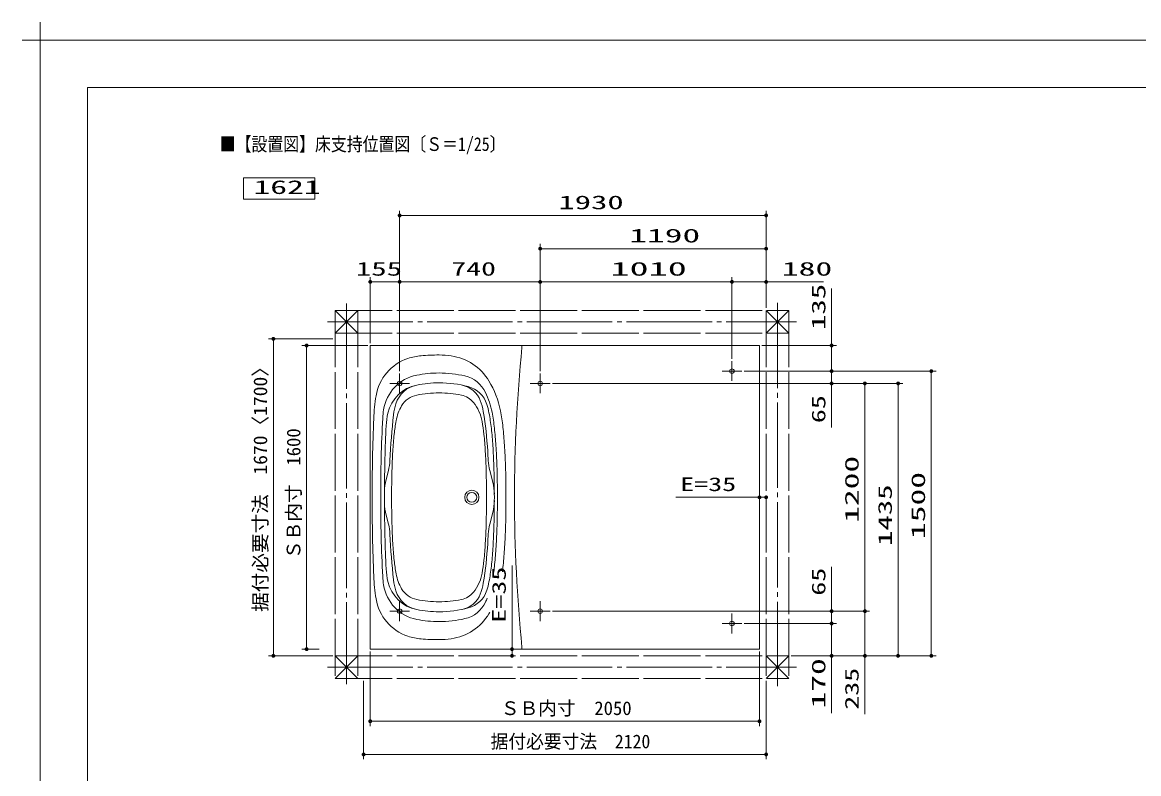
# Model space of a CAD drawing. Units: millimetres on the paper, scale 1:25. Extents: x -305 to 305, y -152 to 152.
# Drawn here: x -304.8 to -69.6, y -6.1 to 152.3 of the extents above; entities that cross this region are included whole.
import ezdxf
from ezdxf.enums import TextEntityAlignment as Align

# ---------------------------------------------------------------- set-up
doc = ezdxf.new("R2010")
doc.units = ezdxf.units.MM
doc.linetypes.add('LONG_CHAIN', pattern=[21, 18, -1, 1, -1])
doc.linetypes.add('LONG_DASHED2', pattern=[13, 12, -1])
doc.layers.add('0-0_PV', color=7, linetype='Continuous')
for name, color, linetype, lineweight in [('0-1_RV', 7, 'Continuous', 9), ('0-2_0', 7, 'Continuous', 9), ('0-3_1図面枠', 7, 'Continuous', 9), ('0-4_図面枠', 3, 'Continuous', 9), ('0-5_DEFPOINTS', 7, 'Continuous', 9)]:
    doc.layers.add(name, color=color, linetype=linetype, lineweight=lineweight)
doc.styles.add('ＭＳ ゴシック', font='')
doc.styles.get('ＭＳ ゴシック').set_extended_font_data('MS Gothic')

# ---------------------------------------------------------------- blocks, each defined once
blk = doc.blocks.new('_DOTSMALL')
at = {"layer": '0-2_0'}
for p, q in [((0.0746, 0.1), (-0.0746, 0.1)), ((0.1223, -0.0248), (-0.1223, -0.0248))]:
    blk.add_line(p, q, dxfattribs=at)
for points in [[(0.125, 0), (0.124, 0.0157), (0.1211, 0.0311), (0.1162, 0.046), (0.1095, 0.0602), (0.1011, 0.0735), (0.0911, 0.0856), (0.0797, 0.0963), (0.067, 0.1055), (0.0532, 0.1131), (0.0386, 0.1189), (0.0234, 0.1228), (0.0078, 0.1248), (-0.0078, 0.1248), (-0.0234, 0.1228), (-0.0386, 0.1189), (-0.0532, 0.1131), (-0.067, 0.1055), (-0.0797, 0.0963), (-0.0911, 0.0856), (-0.1011, 0.0735), (-0.1095, 0.0602), (-0.1162, 0.046), (-0.1211, 0.0311), (-0.124, 0.0157), (-0.125, 0), (0, 0)], [(-0.125, 0), (-0.124, -0.0157), (-0.1211, -0.0311), (-0.1162, -0.046), (-0.1095, -0.0602), (-0.1011, -0.0735), (-0.0911, -0.0856), (-0.0797, -0.0963), (-0.067, -0.1055), (-0.0532, -0.1131), (-0.0386, -0.1189), (-0.0234, -0.1228), (-0.0078, -0.1248), (0.0078, -0.1248), (0.0234, -0.1228), (0.0386, -0.1189), (0.0532, -0.1131), (0.067, -0.1055), (0.0797, -0.0963), (0.0911, -0.0856), (0.1011, -0.0735), (0.1095, -0.0602), (0.1162, -0.046), (0.1211, -0.0311), (0.124, -0.0157), (0.125, 0), (0, 0)]]:
    blk.add_lwpolyline(points, close=True, dxfattribs=at)
blk = doc.blocks.new('グループ-6')
at = {"layer": '0-3_1図面枠'}
for p, q in [((-4200, 2895), (-4200, 3045)), ((-4275, 2970), (-4125, 2970))]:
    blk.add_line(p, q, dxfattribs=at)

msp = doc.modelspace()

# ---------------------------------------------------------------- linework, layer by layer
at = {"layer": '0-1_RV'}
for p, q in [((-258.175, 119.509), (-258.175, 115.013)), ((-258.175, 119.509), (-243.175, 119.509)), ((-243.175, 119.509), (-243.175, 115.013)), ((-258.175, 115.013), (-243.175, 115.013)), ((-225.278, 78.726), (-225.278, 112.546)), ((-225.278, 111.546), (-148.078, 111.546)), ((-148.078, 92.046), (-148.078, 112.546)), ((-195.678, 78.726), (-195.678, 105.546)), ((-195.678, 104.546), (-148.078, 104.546)), ((-148.078, 92.046), (-148.078, 105.546)), ((-231.478, 84.646), (-231.478, 98.546)), ((-231.478, 97.546), (-225.278, 97.546)), ((-225.278, 78.726), (-225.278, 98.546)), ((-225.278, 97.546), (-195.678, 97.546)), ((-195.678, 78.726), (-195.678, 98.546)), ((-195.678, 97.546), (-155.278, 97.546)), ((-155.278, 81.326), (-155.278, 98.546)), ((-155.278, 97.546), (-148.078, 97.546)), ((-150.398, 97.546), (-152.718, 97.546)), ((-148.078, 92.046), (-148.078, 98.546)), ((-148.078, 97.546), (-135.958, 97.546)), ((-134.278, 84.146), (-134.278, 96.166)), ((-239.378, 85.546), (-252.878, 85.546)), ((-251.878, 18.746), (-251.878, 85.546)), ((-231.978, 84.146), (-245.878, 84.146)), ((-244.878, 20.146), (-244.878, 84.146)), ((-231.478, 84.146), (-149.478, 84.146)), ((-231.478, 84.146), (-231.478, 20.146)), ((-199.518, 84.146), (-199.518, 83.744)), ((-149.478, 84.146), (-149.478, 20.146)), ((-148.978, 84.146), (-133.278, 84.146)), ((-134.278, 84.146), (-134.278, 78.746)), ((-134.278, 81.826), (-134.278, 79.506)), ((-134.278, 78.466), (-134.278, 80.786)), ((-152.698, 78.746), (-133.278, 78.746)), ((-152.698, 78.746), (-112.278, 78.746)), ((-134.278, 78.746), (-134.278, 76.146)), ((-113.278, 78.746), (-113.278, 18.746)), ((-193.098, 76.146), (-126.278, 76.146)), ((-193.098, 76.146), (-119.278, 76.146)), ((-134.278, 76.146), (-134.278, 66.826)), ((-127.278, 76.146), (-127.278, 28.146)), ((-120.278, 76.146), (-120.278, 18.746)), ((-227.646, 57.777), (-228.145, 55.886)), ((-206.309, 57.777), (-205.663, 55.327)), ((-205.812, 55.892), (-205.808, 55.877)), ((-149.478, 52.146), (-167.118, 52.146)), ((-149.478, 52.146), (-148.078, 52.146)), ((-227.645, 46.488), (-228.145, 48.383)), ((-206.309, 46.514), (-205.663, 48.964)), ((-201.609, 20.146), (-201.609, 37.786)), ((-134.278, 28.146), (-134.278, 37.466)), ((-193.098, 28.146), (-133.278, 28.146)), ((-193.098, 28.146), (-126.278, 28.146)), ((-134.278, 28.146), (-134.278, 25.546)), ((-127.278, 28.146), (-127.278, 18.746)), ((-152.698, 25.546), (-133.278, 25.546)), ((-134.278, 25.826), (-134.278, 23.506)), ((-134.278, 25.546), (-134.278, 18.746)), ((-134.278, 21.066), (-134.278, 23.386)), ((-127.278, 21.066), (-127.278, 23.386)), ((-242.257, 20.146), (-245.878, 20.146)), ((-231.478, 20.146), (-149.478, 20.146)), ((-231.478, 19.646), (-231.478, 3.946)), ((-201.609, 18.746), (-201.609, 20.146)), ((-199.518, 20.146), (-199.518, 20.547)), ((-149.478, 19.646), (-149.478, 3.946)), ((-239.378, 18.746), (-252.878, 18.746)), ((-142.778, 18.746), (-133.278, 18.746)), ((-142.778, 18.746), (-126.278, 18.746)), ((-142.778, 18.746), (-119.278, 18.746)), ((-142.778, 18.746), (-112.278, 18.746)), ((-134.278, 18.746), (-134.278, 6.626)), ((-127.278, 18.746), (-127.278, 6.426)), ((-232.878, 13.446), (-232.878, -3.054)), ((-148.078, 13.446), (-148.078, -3.054)), ((-149.478, 4.946), (-231.478, 4.946)), ((-148.078, -2.054), (-232.878, -2.054))]:
    msp.add_line(p, q, dxfattribs=at)
at = {"layer": '0-1_RV', "linetype": 'LONG_CHAIN'}
for p, q in [((-236.478, 93.019), (-236.478, 12.795)), ((-145.678, 93.146), (-145.678, 12.346)), ((-240.478, 89.146), (-141.678, 89.146)), ((-155.278, 80.826), (-155.278, 76.666)), ((-225.278, 78.226), (-225.278, 74.066)), ((-195.678, 78.226), (-195.678, 74.066)), ((-157.358, 78.746), (-153.198, 78.746)), ((-227.358, 76.146), (-223.198, 76.146)), ((-197.758, 76.146), (-193.598, 76.146)), ((-225.278, 30.226), (-225.278, 26.066)), ((-195.678, 30.226), (-195.678, 26.066)), ((-227.358, 28.146), (-223.198, 28.146)), ((-197.758, 28.146), (-193.598, 28.146)), ((-155.278, 27.626), (-155.278, 23.466)), ((-157.358, 25.546), (-153.198, 25.546)), ((-240.478, 16.346), (-141.678, 16.346))]:
    msp.add_line(p, q, dxfattribs=at)
at = {"layer": '0-1_RV', "linetype": 'LONG_DASHED2'}
for p, q in [((-238.878, 91.546), (-143.278, 91.546)), ((-238.878, 91.546), (-238.878, 13.946)), ((-234.078, 86.746), (-238.878, 91.546)), ((-238.878, 86.746), (-234.078, 91.546)), ((-234.078, 91.546), (-234.078, 13.946)), ((-148.078, 91.546), (-148.078, 13.946)), ((-148.078, 86.746), (-143.278, 91.546)), ((-148.078, 91.546), (-143.278, 86.746)), ((-143.278, 91.546), (-143.278, 13.946)), ((-238.878, 86.746), (-143.278, 86.746)), ((-238.878, 18.746), (-143.278, 18.746)), ((-238.878, 18.746), (-234.078, 13.946)), ((-234.078, 18.746), (-238.878, 13.946)), ((-148.078, 18.746), (-143.278, 13.946)), ((-148.078, 13.946), (-143.278, 18.746)), ((-238.878, 13.946), (-143.278, 13.946))]:
    msp.add_line(p, q, dxfattribs=at)
at = {"layer": '0-1_RV'}
for centre, radius in [((-155.278, 78.746), 0.48), ((-225.278, 76.146), 0.48), ((-195.678, 76.146), 0.48), ((-210.078, 52.146), 1.5), ((-210.078, 52.146), 1.04), ((-225.278, 28.146), 0.48), ((-195.678, 28.146), 0.48), ((-155.278, 25.546), 0.48)]:
    msp.add_circle(centre, radius, dxfattribs=at)
for centre, radius, start, end in [((119.722, 52.146), 320.8, 174.34726, 180), ((-220.375, 71.923), 10, 108.46728, 170.71873), ((-219.741, 70.026), 12, 94.95444, 108.46728), ((-216.978, 38.146), 44, 89.99999, 94.95444), ((-216.978, 64.546), 17.6, 81.67971, 90), ((-216.052, 70.878), 11.2, 31.16034, 81.67971), ((-219.963, 69.25), 8.8, 101.32804, 171.15395), ((-216.978, 54.346), 24, 90.00001, 101.32804), ((-216.978, 54.346), 24, 76.84989, 89.99999), ((-212.974, 71.484), 6.4, 25.55599, 76.84989), ((-220.15, 68.16), 7.8, 101.29342, 167.16152), ((-220.542, 70.122), 5.8, 101.30119, 162.46615), ((-216.978, 52.274), 24, 90.00001, 101.29342), ((-216.978, 52.274), 24, 90.00001, 101.29342), ((-216.978, 52.274), 24, 75.13371, 89.99999), ((-213.148, 70.68), 5.2, 20.76615, 78.24482), ((-212.257, 70.058), 5.6, 17.32322, 75.13371), ((-222.897, 66.739), 19.2, 11.00864, 31.16034), ((-190.768, 67.085), 40, 170.71873, 177.6217), ((-220.738, 68.974), 4.8, 101.29342, 149.17082), ((-216.978, 50.146), 24, 90.00001, 101.29342), ((-216.978, 50.146), 24, 78.7065, 89.99999), ((-213.139, 69.366), 4.4, 39.15375, 78.7065), ((-222.897, 66.739), 17.4, 11.00864, 25.55599), ((-204.198, 73.577), 0.4, 184.46931, 184.50491), ((-204.198, 73.577), 0.4, 184.46931, 184.50491), ((-211.268, 67.896), 17.6, 171.15395, 176.99943), ((-215.03, 68.316), 11.6, 162.16474, 173.82697), ((-216.575, 66.584), 9.6, 149.65551, 169.70682), ((-216.573, 66.615), 8.8, 10.07233, 38.92663), ((-219.506, 68.269), 12, 9.45382, 20.76615), ((-222.899, 66.739), 16.747, 11.00864, 17.32322), ((168.922, 52.146), 400, 177.6217, 180), ((91.322, 52.146), 320.6, 177.01914, 180), ((-212.542, 66.443), 15.6, 167.22256, 177.09528), ((-88.654, 53.824), 138.804, 173.48916, 177.49565), ((-188.337, 61.456), 38.3, 169.70681, 174.03081), ((-285.402, 57.296), 78.803, 3.31712, 9.45382), ((-245.672, 62.309), 39.947, 6.27211, 11.00864), ((-245.67, 62.309), 40.6, 6.27211, 11.00864), ((-245.67, 62.309), 42.4, 6.27211, 11.00864), ((91.322, 52.146), 319.8, 177.29578, 179.7797), ((-245.619, 61.456), 38.3, 5.96919, 10.07234), ((-285.432, 57.939), 79.947, 3.62322, 6.27211), ((-285.431, 57.939), 80.6, 3.62322, 6.27211), ((-285.431, 57.939), 82.4, 3.62322, 6.27211), ((-148.554, 57.296), 78.3, 174.03081, 176.68288), ((-285.402, 57.296), 78.3, 3.31712, 5.96919), ((-88.654, 53.824), 138.3, 176.68288, 178.39679), ((-345.301, 53.824), 138.3, 1.60321, 3.31712), ((-345.296, 53.788), 138.8, 2.51885, 3.35194), ((-345.312, 54.147), 139.947, 1.91139, 3.62322), ((-345.311, 54.147), 140.6, 1.91139, 3.62322), ((-345.311, 54.147), 142.4, 1.91139, 3.62323), ((-237.316, 60.326), 10, 345.23097, 357.49565), ((-196.64, 60.328), 10, 182.51885, 194.76903), ((-405.279, 52.146), 199.947, 0, 1.9155), ((-405.278, 52.146), 200.6, 0, 1.91139), ((-405.278, 52.146), 202.4, 0, 1.91139), ((-28.678, 52.146), 198.3, 178.39679, 180), ((-405.278, 52.146), 198.3, 0, 1.60321), ((-218.475, 53.337), 10, 165.23097, 179.7797), ((-215.333, 52.778), 10, 0.19076, 14.76903), ((168.922, 52.146), 400, 180, 182.3783), ((91.322, 52.146), 320.6, 180, 182.98086), ((91.322, 52.146), 319.8, 179.7797, 180), ((91.322, 52.146), 319.8, 180, 180.22441), ((-28.678, 52.146), 198.3, 180, 181.60321), ((-405.278, 52.146), 198.3, 358.39679, 0), ((-405.279, 52.146), 199.947, 358.0845, 0), ((-405.278, 52.146), 200.6, 358.08861, 0), ((-405.278, 52.146), 202.4, 358.08861, 0), ((119.722, 52.146), 320.8, 180, 185.65274), ((91.322, 52.146), 319.8, 180.22441, 182.70422), ((-218.475, 50.932), 10, 180.22441, 194.76842), ((-215.333, 51.513), 10, 345.23097, 359.80924), ((-237.315, 43.939), 10, 2.5145, 14.76842), ((-88.654, 50.467), 138.3, 181.60321, 183.31712), ((-345.301, 50.467), 138.3, 356.68288, 358.39679), ((-196.64, 43.964), 10, 165.23097, 177.48115), ((-345.312, 50.145), 139.947, 356.37678, 358.08861), ((-345.311, 50.145), 140.6, 356.37678, 358.08861), ((-345.311, 50.145), 142.4, 356.37678, 358.08861), ((-88.654, 50.467), 138.804, 182.5145, 186.51084), ((-148.554, 46.995), 78.3, 183.31712, 185.96919), ((-285.402, 46.995), 78.803, 350.54618, 356.68288), ((-285.402, 46.995), 78.3, 354.03081, 356.68288), ((-345.296, 50.503), 138.8, 356.64806, 357.48115), ((-285.432, 46.353), 79.947, 353.72789, 356.37678), ((-285.431, 46.353), 80.6, 353.72789, 356.37678), ((-285.431, 46.353), 82.4, 353.72789, 356.37678), ((-188.337, 42.836), 38.3, 185.96919, 190.29319), ((-245.619, 42.836), 38.3, 349.92766, 354.03081), ((-190.768, 37.207), 40, 182.3783, 189.28127), ((-211.268, 36.395), 17.6, 183.00057, 188.84605), ((-212.542, 37.848), 15.6, 182.90472, 192.77744), ((-216.575, 37.707), 9.6, 190.29318, 210.34449), ((-216.573, 37.676), 8.8, 321.07337, 349.92767), ((-245.672, 41.983), 39.947, 348.99136, 353.72789), ((-245.67, 41.983), 40.6, 351.76595, 353.72789), ((-245.67, 41.983), 42.4, 352.52288, 353.72789), ((-219.963, 35.042), 8.8, 188.84605, 258.76528), ((-220.15, 36.131), 7.8, 192.83848, 258.70658), ((-215.03, 35.975), 11.6, 186.17303, 197.83526), ((-219.506, 36.023), 12, 339.23385, 350.54618), ((-222.899, 37.553), 16.747, 342.67678, 348.99136), ((-220.375, 32.368), 10, 189.28127, 251.53272), ((-220.542, 34.17), 5.8, 197.53385, 258.69881), ((-220.738, 35.318), 4.8, 210.82918, 258.70658), ((-216.978, 54.146), 24, 258.70658, 269.99999), ((-216.978, 54.146), 24, 270.00001, 281.2935), ((-213.139, 34.925), 4.4, 281.2935, 320.84625), ((-213.148, 33.612), 5.2, 281.75518, 339.23385), ((-212.257, 34.233), 5.6, 284.86629, 342.67678), ((-222.897, 37.553), 17.4, 334.44401, 337.53634), ((-204.198, 30.715), 0.4, 175.49509, 175.53069), ((-204.198, 30.715), 0.4, 175.49509, 175.53069), ((-204.198, 30.715), 0.4, 175.49509, 175.53069), ((-204.198, 30.651), 0.4, 175.49509, 175.53069), ((-204.198, 30.651), 0.4, 175.49509, 175.53069), ((-216.978, 52.017), 24, 258.70658, 269.99999), ((-216.978, 52.017), 24, 270.00001, 284.86629), ((-212.974, 32.807), 6.4, 283.15011, 334.44401), ((-216.978, 49.946), 24, 258.67196, 269.99999), ((-216.978, 49.946), 24, 270.00001, 283.15011), ((-216.052, 33.413), 11.2, 278.32029, 328.83966), ((-222.897, 37.553), 19.2, 328.83966, 330.05231), ((-219.741, 34.265), 12, 251.53272, 265.04556), ((-216.978, 66.146), 44, 265.04556, 270.00001), ((-216.978, 39.746), 17.6, 270, 278.32029)]:
    msp.add_arc(centre, radius, start, end, dxfattribs=at)
at = {"layer": '0-4_図面枠'}
msp.add_lwpolyline([(-291.017, -138.498), (108.983, -138.498), (108.983, 138.502), (-291.017, 138.502)], close=True, dxfattribs=at)
at = {"layer": '0-5_DEFPOINTS'}
for p in [(118.983, 148.502), (-301.017, -148.498)]:
    msp.add_line(p, (-301.017, 148.502), dxfattribs=at)

# ---------------------------------------------------------------- block references
at = {"layer": '0-1_RV', "xscale": 2.32, "yscale": 2.32}
for p, rotation in [((-225.278, 111.546), 180), ((-195.678, 104.546), 180), ((-231.478, 97.546), 180), ((-225.278, 97.546), 180), ((-195.678, 97.546), 180), ((-155.278, 97.546), 180), ((-251.878, 85.546), 90), ((-244.878, 84.146), 90), ((-134.278, 84.146), 90), ((-134.278, 78.746), 90), ((-134.278, 78.746), 270), ((-113.278, 78.746), 90), ((-134.278, 76.146), 270), ((-127.278, 76.146), 90), ((-120.278, 76.146), 90), ((-148.078, 52.146), 180), ((-134.278, 28.146), 90), ((-127.278, 28.146), 270), ((-127.278, 28.146), 90), ((-134.278, 25.546), 270), ((-134.278, 25.546), 90), ((-251.878, 18.746), 270), ((-244.878, 20.146), 270), ((-201.609, 20.146), 270), ((-201.609, 18.746), 90), ((-134.278, 18.746), 270), ((-127.278, 18.746), 270), ((-120.278, 18.746), 270), ((-113.278, 18.746), 270), ((-231.478, 4.946), 180), ((-232.878, -2.054), 180)]:
    msp.add_blockref('_DOTSMALL', p, dxfattribs=dict(at, rotation=rotation))
for p in [(-148.078, 111.546), (-148.078, 104.546), (-225.278, 97.546), (-195.678, 97.546), (-155.278, 97.546), (-148.078, 97.546), (-149.478, 52.146), (-149.478, 4.946), (-148.078, -2.054)]:
    msp.add_blockref('_DOTSMALL', p, dxfattribs=at)
at = {"layer": '0-3_1図面枠', "xscale": 0.05, "yscale": 0.05}
msp.add_blockref('グループ-6', (-91.017, 0.002), dxfattribs=at)

# ---------------------------------------------------------------- texts
at = {"layer": '0-0_PV', "style": 'ＭＳ ゴシック', "width": 0.85}
msp.add_text('■【設置図】床支持位置図〔Ｓ＝1/25〕', height=2.886, dxfattribs=at).set_placement((-263.186, 124.275), align=Align.BOTTOM_LEFT)
at = {"layer": '0-1_RV', "style": 'ＭＳ ゴシック'}
for s, height, width, p in [('1621', 2.889, 1.8, (-256.075, 115.205)), ('1930', 2.889, 1.75, (-191.84, 111.991)), ('1190', 2.886, 1.9, (-176.89, 104.991)), ('155', 2.889, 1.65, (-234.498, 97.991)), ('740', 2.889, 1.6, (-214.415, 97.991)), ('1010', 2.886, 2.05, (-180.878, 97.991)), ('180', 2.889, 1.8, (-144.758, 97.991)), ('E=35', 2.889, 1.5, (-166.173, 52.591)), ('据付必要寸法\u30002120', 2.886, 0.95, (-206.119, -1.609))]:
    msp.add_text(s, height=height, dxfattribs=dict(at, width=width)).set_placement(p, align=Align.BOTTOM_LEFT)
for s, height, width, p in [('135', 2.889, 1.65, (-134.723, 87.405)), ('据付必要寸法\u30001670〈1700〉', 2.886, 1.05, (-252.323, 27.999)), ('65', 2.889, 1.5, (-134.723, 67.77)), ('1200', 2.889, 1.8, (-127.723, 46.746)), ('1500', 2.889, 1.8, (-113.723, 43.346)), ('1435', 2.889, 1.65, (-120.723, 41.885)), ('E=35', 2.889, 1.5, (-202.054, 25.73)), ('65', 2.889, 1.5, (-134.723, 31.41)), ('170', 2.889, 1.8, (-134.723, 7.626)), ('235', 2.889, 1.5, (-127.723, 7.37))]:
    msp.add_text(s, height=height, rotation=90, dxfattribs=dict(at, width=width)).set_placement(p, align=Align.BOTTOM_LEFT)
msp.add_text('ＳＢ内寸\u30001600', height=2.889, rotation=90, dxfattribs=at).set_placement((-245.323, 39.124), align=Align.BOTTOM_LEFT)
msp.add_text('ＳＢ内寸\u30002050', height=2.889, dxfattribs=at).set_placement((-203.974, 5.391), align=Align.BOTTOM_LEFT)

doc.saveas('drawing.dxf')
